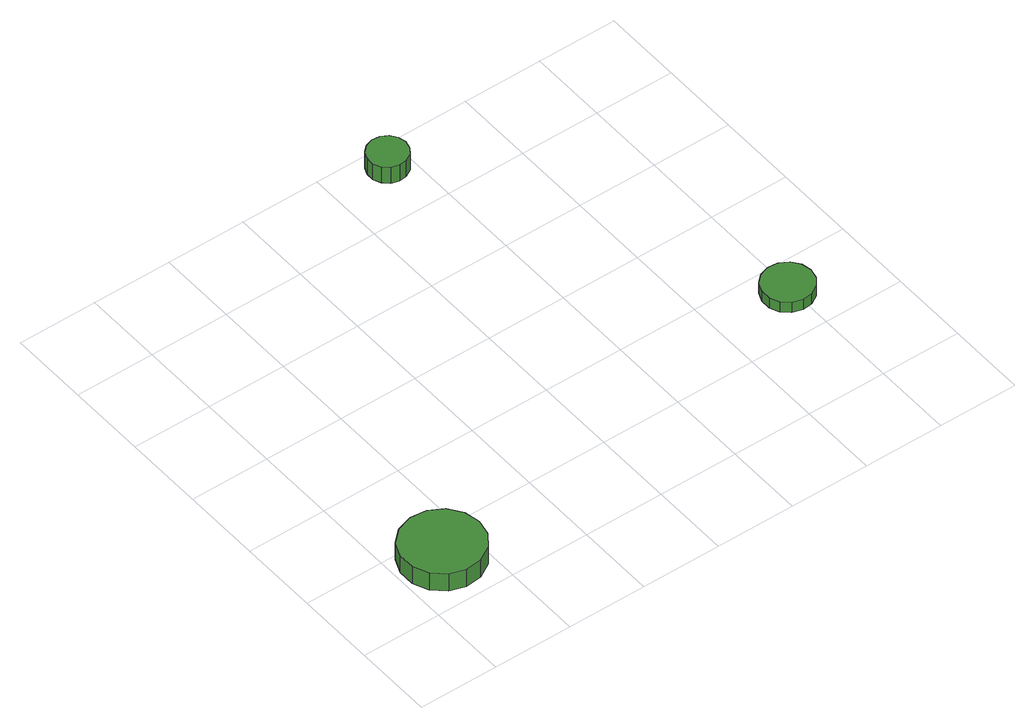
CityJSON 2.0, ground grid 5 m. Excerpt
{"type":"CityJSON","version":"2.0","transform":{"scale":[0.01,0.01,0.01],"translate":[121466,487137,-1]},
"CityObjects":{
"tree1":{"type":"SolitaryVegetationObject","attributes":{"function":"something"},"geometry":[{"type":"MultiSurface","lod":"1","boundaries":[[[0,1,2,3,4,5,6,7,8,9,10,11,12,13,14]],[[15,16,17,18,19,20,21,22,23,24,25,26,27,28,29]],[[0,29,28,1]],[[1,28,27,2]],[[2,27,26,3]],[[3,26,25,4]],[[4,25,24,5]],[[5,24,23,6]],[[6,23,22,7]],[[7,22,21,8]],[[8,21,20,9]],[[9,20,19,10]],[[10,19,18,11]],[[11,18,17,12]],[[12,17,16,13]],[[13,16,15,14]],[[14,15,29,0]]]}]},
"tree2":{"type":"SolitaryVegetationObject","attributes":{"function":"something"},"geometry":[{"type":"MultiSurface","lod":"1","boundaries":[[[30,31,32,33,34,35,36,37,38,39,40,41,42,43,44]],[[45,46,47,48,49,50,51,52,53,54,55,56,57,58,59]],[[30,59,58,31]],[[31,58,57,32]],[[32,57,56,33]],[[33,56,55,34]],[[34,55,54,35]],[[35,54,53,36]],[[36,53,52,37]],[[37,52,51,38]],[[38,51,50,39]],[[39,50,49,40]],[[40,49,48,41]],[[41,48,47,42]],[[42,47,46,43]],[[43,46,45,44]],[[44,45,59,30]]]}]},
"tree3":{"type":"SolitaryVegetationObject","attributes":{"function":"something"},"geometry":[{"type":"MultiSurface","lod":"1","boundaries":[[[60,61,62,63,64,65,66,67,68,69,70,71,72,73,74]],[[75,76,77,78,79,80,81,82,83,84,85,86,87,88,89]],[[60,89,88,61]],[[61,88,87,62]],[[62,87,86,63]],[[63,86,85,64]],[[64,85,84,65]],[[65,84,83,66]],[[66,83,82,67]],[[67,82,81,68]],[[68,81,80,69]],[[69,80,79,70]],[[70,79,78,71]],[[71,78,77,72]],[[72,77,76,73]],[[73,76,75,74]],[[74,75,89,60]]]}]}
},
"vertices":[
[532,329,188],[510,431,188],[449,515,188],[359,567,188],[256,578,188],[157,546,188],[79,476,188],[37,381,188],[37,277,188],[79,182,188],[157,113,188],[256,81,188],[359,92,188],[449,144,188],[510,228,188],[510,228,62],[449,144,62],[359,92,62],[256,81,62],[157,113,62],[79,182,62],[37,277,62],[37,381,62],[79,476,62],[157,546,62],[256,578,62],[359,567,62],[449,515,62],[510,431,62],[532,329,62],
[1987,2856,182],[1976,2905,182],[1947,2946,182],[1903,2971,182],[1853,2977,182],[1804,2961,182],[1767,2927,182],[1746,2881,182],[1746,2830,182],[1767,2784,182],[1804,2750,182],[1853,2735,182],[1903,2740,182],[1947,2765,182],[1976,2806,182],[1976,2806,63],[1947,2765,63],[1903,2740,63],[1853,2735,63],[1804,2750,63],[1767,2784,63],[1746,2830,63],[1746,2881,63],[1767,2927,63],[1804,2961,63],[1853,2977,63],[1903,2971,63],[1947,2946,63],[1976,2905,63],[1987,2856,63],
[3131,801,137],[3117,864,137],[3079,916,137],[3023,949,137],[2959,955,137],[2897,935,137],[2849,892,137],[2823,833,137],[2823,768,137],[2849,709,137],[2897,666,137],[2959,646,137],[3023,653,137],[3079,685,137],[3117,737,137],[3117,737,62],[3079,685,62],[3023,653,62],[2959,646,62],[2897,666,62],[2849,709,62],[2823,768,62],[2823,833,62],[2849,892,62],[2897,935,62],[2959,955,62],[3023,949,62],[3079,916,62],[3117,864,62],[3131,801,62]
]}
